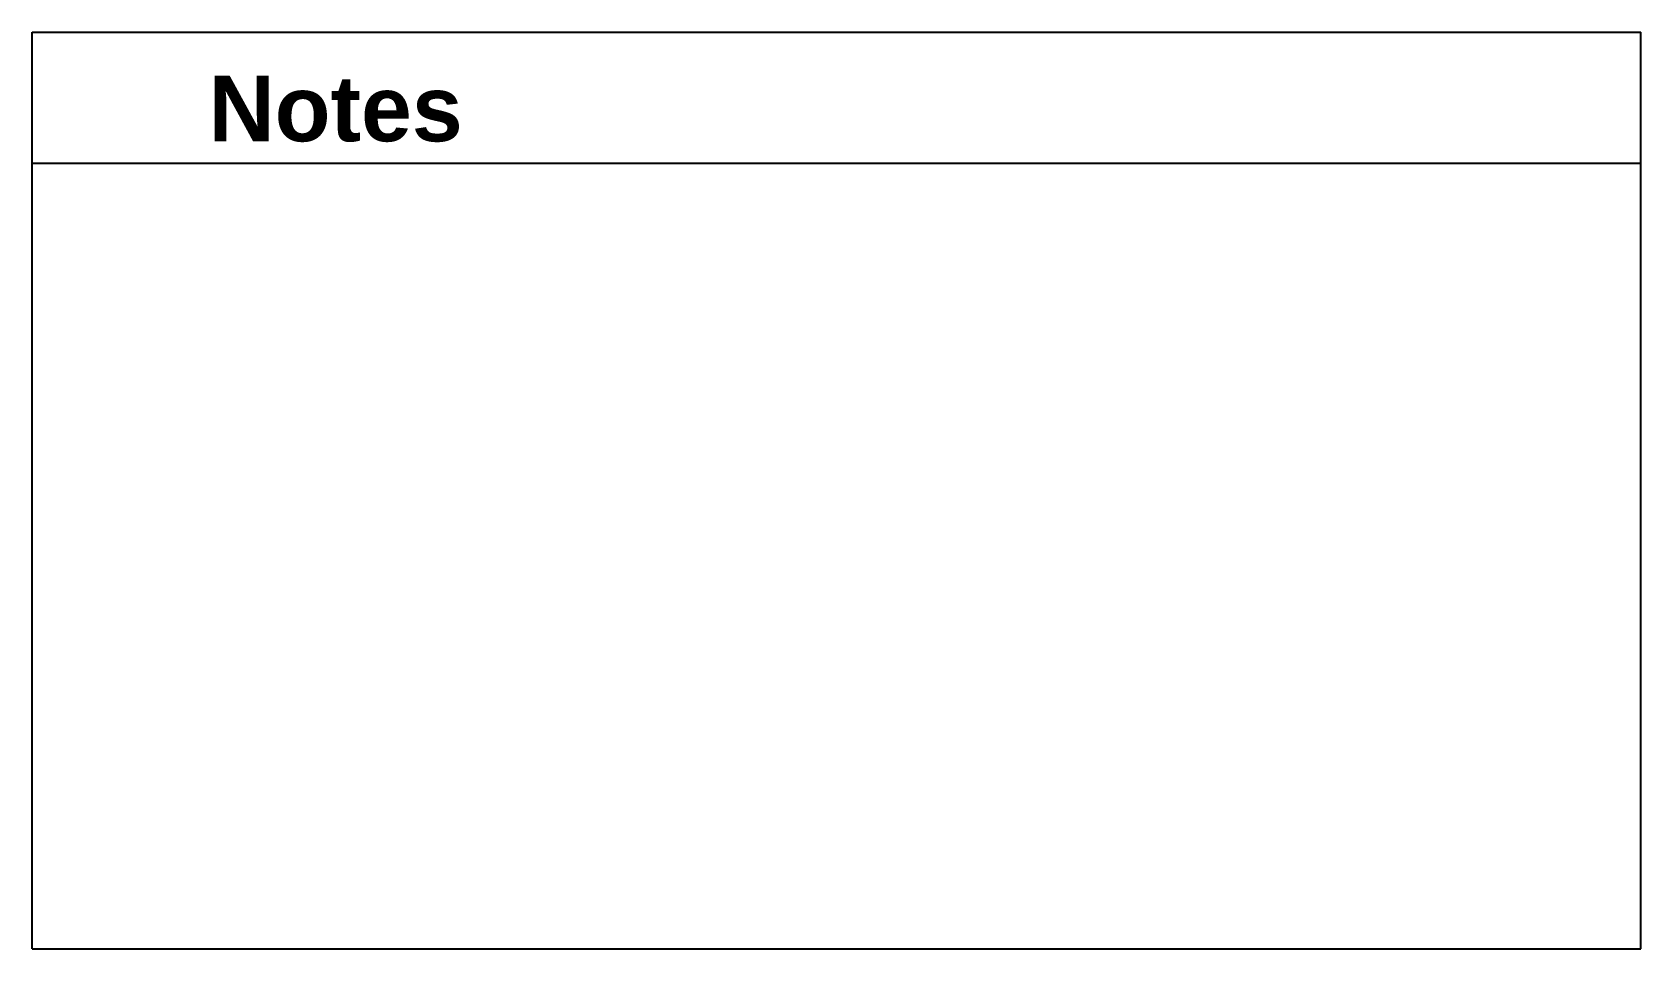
# Model space of a CAD drawing. Header units: inches. Extents: x 24.29 to 28.89, y 0.5 to 3.13.
import ezdxf

# ---------------------------------------------------------------- set-up
doc = ezdxf.new("R2010")
doc.units = ezdxf.units.IN
doc.header["$MEASUREMENT"] = 0
doc.layers.add('Title Block', color=7, linetype='Continuous')
doc.styles.add('TB-col-header', font='Arial Bold.ttf', dxfattribs={"height": 0.1875})

msp = doc.modelspace()

# ---------------------------------------------------------------- linework, layer by layer
at = {"layer": 'Title Block'}
for p, q in [((24.2857, 3.125), (28.8929, 3.125)), ((24.2857, 0.5), (24.2857, 3.125)), ((28.8929, 0.5), (28.8929, 3.125)), ((24.2857, 2.75), (28.8929, 2.75)), ((24.2857, 0.5), (28.8929, 0.5))]:
    msp.add_line(p, q, dxfattribs=at)

# ---------------------------------------------------------------- texts
at = {"insert": (24.5, 3), "char_height": 0.1875, "width": 4, "attachment_point": 1, "style": 'TB-col-header'}
msp.add_mtext('    Notes', dxfattribs=at)

doc.saveas('drawing.dxf')
